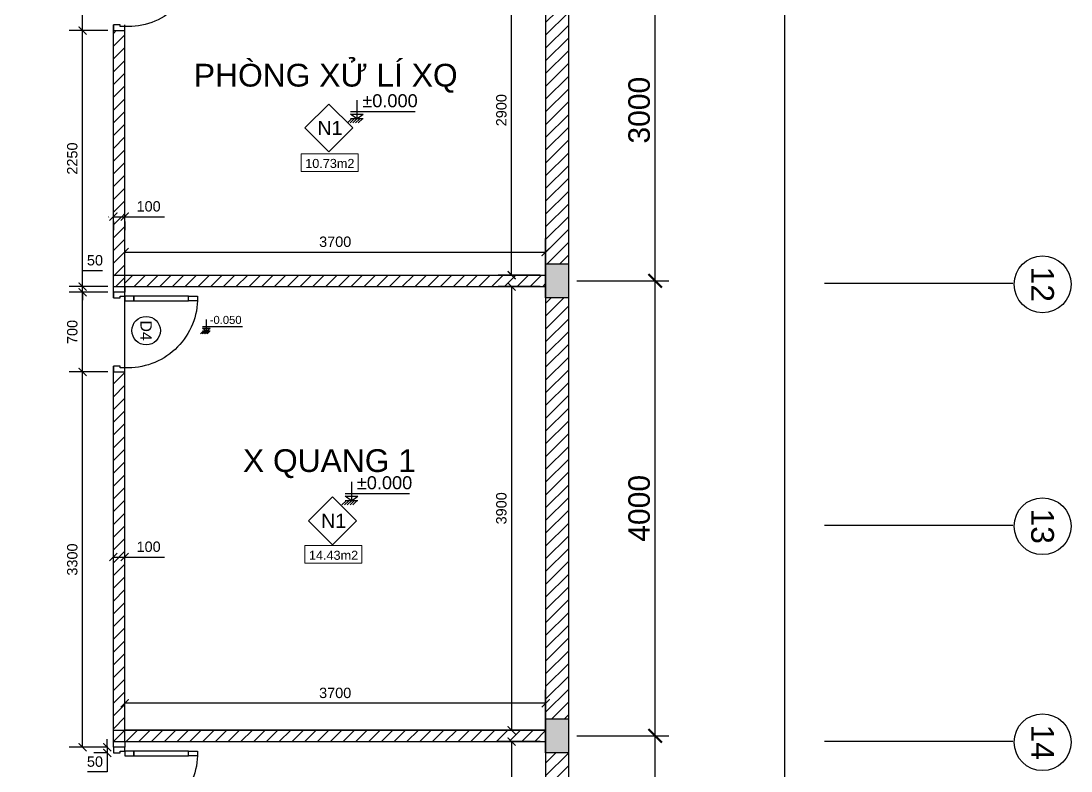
# Model space of a CAD drawing. Header units: millimetres. Extents: x -26398 to 135532, y -376633 to 43268.
# Drawn here: x 27472 to 36703, y -104709 to -98116 of the extents above; entities that cross this region are included whole.
import ezdxf
from ezdxf.enums import TextEntityAlignment as Align

# ---------------------------------------------------------------- set-up
doc = ezdxf.new("R2010")
doc.units = ezdxf.units.MM
for name, color, linetype in [('A-Door', 150, 'Continuous'), ('A5-KICHTHUOC', 251, 'Continuous'), ('cửa', 152, 'Continuous'), ('NT', 1, 'Continuous'), ('TƯỜNG', 52, 'Continuous')]:
    doc.layers.add(name, color=color, linetype=linetype)
doc.layers.add('A6-GHICHU', color=147, linetype='Continuous', lineweight=20)
doc.styles.add('GHICHU35', font='', dxfattribs={"width": 0.9, "height": 350})
doc.styles.get("Standard").update_dxf_attribs({"font": 'arial.ttf'})
doc.styles.add('TUANH', font='')
doc.styles.get('GHICHU35').set_extended_font_data('VNI-Helve')
doc.styles.get('TUANH').set_extended_font_data('VNI-Helve-Condense', bold=True)
doc.dimstyles.new('dimmatbang', dxfattribs={"dimscale": 70, "dimtxt": 2.7, "dimasz": 1.7, "dimexe": 1.7, "dimexo": 0.7, "dimtad": 1, "dimtoh": 1, "dimdec": 1, "dimtxsty": 'Standard', "dimblk": 'ARCHTICK', "dimcen": 2.5, "dimclrd": 1, "dimclre": 256, "dimadec": 0, "dimazin": 0, "dimtfac": 1, "dimtdec": 1, "dimtmove": 0, "dimatfit": 3, "dimfxl": 1, "dimarcsym": 0})

# ---------------------------------------------------------------- blocks, each defined once
blk = doc.blocks.new('_ArchTick')
at = {"color": 0, "linetype": 'ByBlock', "const_width": 0.15}
blk.add_lwpolyline([(-0.5, -0.5), (0.5, 0.5)], dxfattribs=at)
blk = doc.blocks.new('*D3041')
at = {"lineweight": -2, "transparency": 16777216}
for p, q in [((32359.2, -104399.7), (33166.5, -104399.7)), ((32359.2, -108399.7), (33166.5, -108399.7))]:
    blk.add_line(p, q, dxfattribs=at)
at = {"color": 1, "lineweight": -2, "transparency": 16777216}
blk.add_line((33047.5, -108399.7), (33047.5, -104399.7), dxfattribs=at)
at = {"layer": 'DEFPOINTS', "color": 0, "transparency": 16777216}
for p in [(32310.2, -104399.7), (33047.5, -104399.7), (32310.2, -108399.7)]:
    blk.add_point(p, dxfattribs=at)
at = {"color": 1, "lineweight": -2, "transparency": 16777216, "xscale": 119, "yscale": 119, "zscale": 119}
for p, rotation in [((33047.5, -104399.7), 90), ((33047.5, -108399.7), 270)]:
    blk.add_blockref('_ArchTick', p, dxfattribs=dict(at, rotation=rotation))
at = {"color": 0, "transparency": 16777216, "insert": (32907.3, -106399.7), "char_height": 189, "attachment_point": 5, "rotation": 90}
blk.add_mtext('4000', dxfattribs=at)
blk = doc.blocks.new('*D3042')
at = {"lineweight": -2, "transparency": 16777216}
for p, q in [((32359.2, -100399.7), (33166.5, -100399.7)), ((32359.2, -104399.7), (33166.5, -104399.7))]:
    blk.add_line(p, q, dxfattribs=at)
at = {"color": 1, "lineweight": -2, "transparency": 16777216}
blk.add_line((33047.5, -104399.7), (33047.5, -100399.7), dxfattribs=at)
at = {"layer": 'DEFPOINTS', "color": 0, "transparency": 16777216}
for p in [(32310.2, -100399.7), (33047.5, -100399.7), (32310.2, -104399.7)]:
    blk.add_point(p, dxfattribs=at)
at = {"color": 1, "lineweight": -2, "transparency": 16777216, "xscale": 119, "yscale": 119, "zscale": 119}
for p, rotation in [((33047.5, -100399.7), 90), ((33047.5, -104399.7), 270)]:
    blk.add_blockref('_ArchTick', p, dxfattribs=dict(at, rotation=rotation))
at = {"color": 0, "transparency": 16777216, "insert": (32907.3, -102399.7), "char_height": 189, "attachment_point": 5, "rotation": 90}
blk.add_mtext('4000', dxfattribs=at)
blk = doc.blocks.new('*D3030')
at = {"lineweight": -2, "transparency": 16777216}
for p, q in [((32359.2, -97399.7), (33166.5, -97399.7)), ((32359.2, -100399.7), (33166.5, -100399.7))]:
    blk.add_line(p, q, dxfattribs=at)
at = {"color": 1, "lineweight": -2, "transparency": 16777216}
blk.add_line((33047.5, -100399.7), (33047.5, -97399.7), dxfattribs=at)
at = {"layer": 'DEFPOINTS', "color": 0, "transparency": 16777216}
for p in [(32310.2, -97399.7), (33047.5, -97399.7), (32310.2, -100399.7)]:
    blk.add_point(p, dxfattribs=at)
at = {"color": 1, "lineweight": -2, "transparency": 16777216, "xscale": 119, "yscale": 119, "zscale": 119}
for p, rotation in [((33047.5, -97399.7), 90), ((33047.5, -100399.7), 270)]:
    blk.add_blockref('_ArchTick', p, dxfattribs=dict(at, rotation=rotation))
at = {"color": 0, "transparency": 16777216, "insert": (32907.2, -98899.7), "char_height": 189, "attachment_point": 5, "rotation": 90}
blk.add_mtext('3000', dxfattribs=at)
blk = doc.blocks.new('*D3021')
at = {"lineweight": -2, "transparency": 16777216}
for p, q in [((33121, -76399.7), (34306.9, -76399.7)), ((32333.5, -116399.7), (34306.9, -116399.7))]:
    blk.add_line(p, q, dxfattribs=at)
at = {"color": 1, "lineweight": -2, "transparency": 16777216}
blk.add_line((34187.9, -116399.7), (34187.9, -76399.7), dxfattribs=at)
at = {"layer": 'DEFPOINTS', "color": 0, "transparency": 16777216}
for p in [(33072, -76399.7), (34187.9, -76399.7), (32284.5, -116399.7)]:
    blk.add_point(p, dxfattribs=at)
at = {"color": 1, "lineweight": -2, "transparency": 16777216, "xscale": 119, "yscale": 119, "zscale": 119}
for p, rotation in [((34187.9, -76399.7), 90), ((34187.9, -116399.7), 270)]:
    blk.add_blockref('_ArchTick', p, dxfattribs=dict(at, rotation=rotation))
at = {"color": 0, "transparency": 16777216, "insert": (34047.6, -95399.7), "char_height": 189, "attachment_point": 5, "rotation": 90}
blk.add_mtext('40000', dxfattribs=at)
blk = doc.blocks.new('A$C7DB75F4D')
at = {"layer": 'A-Door'}
for points in [[(625, 740), (625, 660), (665, 660), (665, 740)], [(625, 180), (625, 660), (665, 660), (665, 180)], [(35, 100), (35, 60), (50, 60), (50, 50), (50, 0), (0, 0), (0, 100)], [(625, 100), (625, 180), (665, 180), (665, 100)], [(665, 100), (700, 100), (700, 0), (650, 0), (650, 50), (650, 60), (665, 60)]]:
    blk.add_lwpolyline(points, close=True, dxfattribs=at)
at = {"layer": 'NT', "color": 1}
blk.add_arc((650, 125), 615.5, 92.32782, 182.32782, dxfattribs=at)
blk = doc.blocks.new('1-cote nen')
for p, q in [((-2, 267), (-2, 0)), ((-91, 102), (828, 102)), ((-2, 0), (-91, 63)), ((-91, 63), (88, 63)), ((90, 0), (-91, 0)), ((-2, 0), (88, 63)), ((-137, -60), (-77, 0)), ((-99, -60), (-39, 0)), ((-60, -60), (0, 0)), ((-21, -60), (39, 0)), ((17, -60), (77, 0))]:
    blk.add_line(p, q)
at = {"ltscale": 50, "style": 'GHICHU35', "width": 0.9}
blk.add_attdef('%%P0.000', (75, 164), '', height=187, dxfattribs=at)
blk = doc.blocks.new('*D2993')
at = {"color": 1, "lineweight": -2, "transparency": 16777216}
for p, q in [((28231.3, -104499.7), (28231.3, -104429.7)), ((28231.3, -104499.7), (28231.3, -104549.7)), ((28231.3, -104549.7), (28231.3, -104716.9)), ((28231.3, -104716.9), (28057.5, -104716.9))]:
    blk.add_line(p, q, dxfattribs=at)
at = {"lineweight": -2, "transparency": 16777216}
for p, q in [((28235.5, -104499.7), (28112.3, -104499.7)), ((28235.5, -104549.7), (28112.3, -104549.7))]:
    blk.add_line(p, q, dxfattribs=at)
at = {"layer": 'DEFPOINTS', "color": 0, "transparency": 16777216}
for p in [(28231.3, -104499.7), (28284.5, -104499.7), (28284.5, -104549.7)]:
    blk.add_point(p, dxfattribs=at)
at = {"color": 1, "lineweight": -2, "transparency": 16777216, "xscale": 70, "yscale": 70, "zscale": 70}
for p, rotation in [((28231.3, -104499.7), 270), ((28231.3, -104549.7), 90)]:
    blk.add_blockref('_ArchTick', p, dxfattribs=dict(at, rotation=rotation))
at = {"color": 0, "transparency": 16777216, "insert": (28122.6, -104626.7), "char_height": 91, "attachment_point": 5}
blk.add_mtext('50', dxfattribs=at)
blk = doc.blocks.new('*D2994')
at = {"lineweight": -2, "transparency": 16777216}
for p, q in [((28235.5, -101199.7), (27894.8, -101199.7)), ((28235.5, -104499.7), (27894.8, -104499.7))]:
    blk.add_line(p, q, dxfattribs=at)
at = {"color": 1, "lineweight": -2, "transparency": 16777216}
blk.add_line((28013.8, -104499.7), (28013.8, -101199.7), dxfattribs=at)
at = {"layer": 'DEFPOINTS', "color": 0, "transparency": 16777216}
for p in [(28013.8, -101199.7), (28284.5, -101199.7), (28284.5, -104499.7)]:
    blk.add_point(p, dxfattribs=at)
at = {"color": 1, "lineweight": -2, "transparency": 16777216, "xscale": 70, "yscale": 70, "zscale": 70}
for p, rotation in [((28013.8, -101199.7), 90), ((28013.8, -104499.7), 270)]:
    blk.add_blockref('_ArchTick', p, dxfattribs=dict(at, rotation=rotation))
at = {"color": 0, "transparency": 16777216, "insert": (27923.6, -102849.7), "char_height": 91, "attachment_point": 5, "rotation": 90}
blk.add_mtext('3300', dxfattribs=at)
blk = doc.blocks.new('*D2995')
at = {"lineweight": -2, "transparency": 16777216}
for p, q in [((28235.5, -100499.7), (27894.8, -100499.7)), ((28235.5, -101199.7), (27894.8, -101199.7))]:
    blk.add_line(p, q, dxfattribs=at)
at = {"color": 1, "lineweight": -2, "transparency": 16777216}
blk.add_line((28013.8, -101199.7), (28013.8, -100499.7), dxfattribs=at)
at = {"layer": 'DEFPOINTS', "color": 0, "transparency": 16777216}
for p in [(28013.8, -100499.7), (28284.5, -100499.7), (28284.5, -101199.7)]:
    blk.add_point(p, dxfattribs=at)
at = {"color": 1, "lineweight": -2, "transparency": 16777216, "xscale": 70, "yscale": 70, "zscale": 70}
for p, rotation in [((28013.8, -100499.7), 90), ((28013.8, -101199.7), 270)]:
    blk.add_blockref('_ArchTick', p, dxfattribs=dict(at, rotation=rotation))
at = {"color": 0, "transparency": 16777216, "insert": (27923.6, -100849.7), "char_height": 91, "attachment_point": 5, "rotation": 90}
blk.add_mtext('700', dxfattribs=at)
blk = doc.blocks.new('*D2996')
at = {"color": 1, "lineweight": -2, "transparency": 16777216}
for p, q in [((28013.8, -100449.7), (28013.8, -100309.7)), ((28013.8, -100309.7), (28187.6, -100309.7)), ((28013.8, -100499.7), (28013.8, -100449.7)), ((28013.8, -100499.7), (28013.8, -100569.7))]:
    blk.add_line(p, q, dxfattribs=at)
at = {"lineweight": -2, "transparency": 16777216}
for p, q in [((28235.5, -100449.7), (27894.8, -100449.7)), ((28235.5, -100499.7), (27894.8, -100499.7))]:
    blk.add_line(p, q, dxfattribs=at)
at = {"layer": 'DEFPOINTS', "color": 0, "transparency": 16777216}
for p in [(28013.8, -100449.7), (28284.5, -100449.7), (28284.5, -100499.7)]:
    blk.add_point(p, dxfattribs=at)
at = {"color": 1, "lineweight": -2, "transparency": 16777216, "xscale": 70, "yscale": 70, "zscale": 70}
for p, rotation in [((28013.8, -100449.7), 270), ((28013.8, -100499.7), 90)]:
    blk.add_blockref('_ArchTick', p, dxfattribs=dict(at, rotation=rotation))
at = {"color": 0, "transparency": 16777216, "insert": (28122.6, -100219.5), "char_height": 91, "attachment_point": 5}
blk.add_mtext('50', dxfattribs=at)
blk = doc.blocks.new('*D3095')
at = {"lineweight": -2, "transparency": 16777216}
for p, q in [((28235.5, -98199.7), (27894.8, -98199.7)), ((28235.5, -100449.7), (27894.8, -100449.7))]:
    blk.add_line(p, q, dxfattribs=at)
at = {"color": 1, "lineweight": -2, "transparency": 16777216}
blk.add_line((28013.8, -100449.7), (28013.8, -98199.7), dxfattribs=at)
at = {"layer": 'DEFPOINTS', "color": 0, "transparency": 16777216}
for p in [(28013.8, -98199.7), (28284.5, -98199.7), (28284.5, -100449.7)]:
    blk.add_point(p, dxfattribs=at)
at = {"color": 1, "lineweight": -2, "transparency": 16777216, "xscale": 70, "yscale": 70, "zscale": 70}
for p, rotation in [((28013.8, -98199.7), 90), ((28013.8, -100449.7), 270)]:
    blk.add_blockref('_ArchTick', p, dxfattribs=dict(at, rotation=rotation))
at = {"color": 0, "transparency": 16777216, "insert": (27923.6, -99324.7), "char_height": 91, "attachment_point": 5, "rotation": 90}
blk.add_mtext('2250', dxfattribs=at)
blk = doc.blocks.new('*D3089')
at = {"lineweight": -2, "transparency": 16777216}
for p, q in [((28235.5, -97499.7), (27894.8, -97499.7)), ((28235.5, -98199.7), (27894.8, -98199.7))]:
    blk.add_line(p, q, dxfattribs=at)
at = {"color": 1, "lineweight": -2, "transparency": 16777216}
blk.add_line((28013.8, -98199.7), (28013.8, -97499.7), dxfattribs=at)
at = {"layer": 'DEFPOINTS', "color": 0, "transparency": 16777216}
for p in [(28013.8, -97499.7), (28284.5, -97499.7), (28284.5, -98199.7)]:
    blk.add_point(p, dxfattribs=at)
at = {"color": 1, "lineweight": -2, "transparency": 16777216, "xscale": 70, "yscale": 70, "zscale": 70}
for p, rotation in [((28013.8, -97499.7), 90), ((28013.8, -98199.7), 270)]:
    blk.add_blockref('_ArchTick', p, dxfattribs=dict(at, rotation=rotation))
at = {"color": 0, "transparency": 16777216, "insert": (27923.6, -97849.7), "char_height": 91, "attachment_point": 5, "rotation": 90}
blk.add_mtext('700', dxfattribs=at)
blk = doc.blocks.new('*D2980')
at = {"color": 1, "lineweight": -2, "transparency": 16777216}
for p, q in [((28284.5, -99835.7), (28384.5, -99835.7)), ((28384.5, -99835.7), (28734.1, -99835.7))]:
    blk.add_line(p, q, dxfattribs=at)
at = {"lineweight": -2, "transparency": 16777216}
for p, q in [((28284.5, -99878.9), (28284.5, -99954.7)), ((28384.5, -99878.9), (28384.5, -99954.7))]:
    blk.add_line(p, q, dxfattribs=at)
at = {"layer": 'DEFPOINTS', "color": 0, "transparency": 16777216}
for p in [(28284.5, -99829.9), (28384.5, -99829.9), (28384.5, -99835.7)]:
    blk.add_point(p, dxfattribs=at)
at = {"color": 1, "lineweight": -2, "transparency": 16777216, "xscale": 70, "yscale": 70, "zscale": 70, "rotation": 180}
blk.add_blockref('_ArchTick', (28284.5, -99835.7), dxfattribs=at)
at = {"color": 1, "lineweight": -2, "transparency": 16777216, "xscale": 70, "yscale": 70, "zscale": 70}
blk.add_blockref('_ArchTick', (28384.5, -99835.7), dxfattribs=at)
at = {"color": 0, "transparency": 16777216, "insert": (28594.3, -99745.5), "char_height": 91, "attachment_point": 5}
blk.add_mtext('100', dxfattribs=at)
blk = doc.blocks.new('*D2981')
at = {"lineweight": -2, "transparency": 16777216}
for p, q in [((28284.5, -102843.6), (28284.5, -102708.9)), ((28384.5, -102843.6), (28384.5, -102708.9))]:
    blk.add_line(p, q, dxfattribs=at)
at = {"color": 1, "lineweight": -2, "transparency": 16777216}
for p, q in [((28284.5, -102827.9), (28384.5, -102827.9)), ((28384.5, -102827.9), (28734.1, -102827.9))]:
    blk.add_line(p, q, dxfattribs=at)
at = {"layer": 'DEFPOINTS', "color": 0, "transparency": 16777216}
for p in [(28284.5, -102892.6), (28384.5, -102827.9), (28384.5, -102892.6)]:
    blk.add_point(p, dxfattribs=at)
at = {"color": 1, "lineweight": -2, "transparency": 16777216, "xscale": 70, "yscale": 70, "zscale": 70, "rotation": 180}
blk.add_blockref('_ArchTick', (28284.5, -102827.9), dxfattribs=at)
at = {"color": 1, "lineweight": -2, "transparency": 16777216, "xscale": 70, "yscale": 70, "zscale": 70}
blk.add_blockref('_ArchTick', (28384.5, -102827.9), dxfattribs=at)
at = {"color": 0, "transparency": 16777216, "insert": (28594.3, -102737.7), "char_height": 91, "attachment_point": 5}
blk.add_mtext('100', dxfattribs=at)
blk = doc.blocks.new('*D2965')
at = {"lineweight": -2, "transparency": 16777216}
for p, q in [((32035.5, -104449.7), (31666.7, -104449.7)), ((32034.9, -108149.7), (31666.7, -108149.7))]:
    blk.add_line(p, q, dxfattribs=at)
at = {"color": 1, "lineweight": -2, "transparency": 16777216}
blk.add_line((31785.7, -104449.7), (31785.7, -108149.7), dxfattribs=at)
at = {"layer": 'DEFPOINTS', "color": 0, "transparency": 16777216}
for p in [(32084.5, -104449.7), (31785.7, -108149.7), (32083.9, -108149.7)]:
    blk.add_point(p, dxfattribs=at)
at = {"color": 1, "lineweight": -2, "transparency": 16777216, "xscale": 70, "yscale": 70, "zscale": 70}
for p, rotation in [((31785.7, -104449.7), 90), ((31785.7, -108149.7), 270)]:
    blk.add_blockref('_ArchTick', p, dxfattribs=dict(at, rotation=rotation))
at = {"color": 0, "transparency": 16777216, "insert": (31695.5, -106299.7), "char_height": 91, "attachment_point": 5, "rotation": 90}
blk.add_mtext('3700', dxfattribs=at)
blk = doc.blocks.new('*D3059')
at = {"lineweight": -2, "transparency": 16777216}
for p, q in [((28384.5, -104300.7), (28384.5, -103993.9)), ((32084.5, -104300.7), (32084.5, -103993.9))]:
    blk.add_line(p, q, dxfattribs=at)
at = {"color": 1, "lineweight": -2, "transparency": 16777216}
blk.add_line((32084.5, -104112.9), (28384.5, -104112.9), dxfattribs=at)
at = {"layer": 'DEFPOINTS', "color": 0, "transparency": 16777216}
for p in [(28384.5, -104112.9), (28384.5, -104349.7), (32084.5, -104349.7)]:
    blk.add_point(p, dxfattribs=at)
at = {"color": 1, "lineweight": -2, "transparency": 16777216, "xscale": 70, "yscale": 70, "zscale": 70, "rotation": 180}
blk.add_blockref('_ArchTick', (28384.5, -104112.9), dxfattribs=at)
at = {"color": 1, "lineweight": -2, "transparency": 16777216, "xscale": 70, "yscale": 70, "zscale": 70}
blk.add_blockref('_ArchTick', (32084.5, -104112.9), dxfattribs=at)
at = {"color": 0, "transparency": 16777216, "insert": (30234.5, -104022.7), "char_height": 91, "attachment_point": 5}
blk.add_mtext('3700', dxfattribs=at)
blk = doc.blocks.new('*D2966')
at = {"lineweight": -2, "transparency": 16777216}
for p, q in [((32035.5, -100449.7), (31666.7, -100449.7)), ((32035.5, -104349.7), (31666.7, -104349.7))]:
    blk.add_line(p, q, dxfattribs=at)
at = {"color": 1, "lineweight": -2, "transparency": 16777216}
blk.add_line((31785.7, -100449.7), (31785.7, -104349.7), dxfattribs=at)
at = {"layer": 'DEFPOINTS', "color": 0, "transparency": 16777216}
for p in [(32084.5, -100449.7), (31785.7, -104349.7), (32084.5, -104349.7)]:
    blk.add_point(p, dxfattribs=at)
at = {"color": 1, "lineweight": -2, "transparency": 16777216, "xscale": 70, "yscale": 70, "zscale": 70}
for p, rotation in [((31785.7, -100449.7), 90), ((31785.7, -104349.7), 270)]:
    blk.add_blockref('_ArchTick', p, dxfattribs=dict(at, rotation=rotation))
at = {"color": 0, "transparency": 16777216, "insert": (31695.5, -102399.7), "char_height": 91, "attachment_point": 5, "rotation": 90}
blk.add_mtext('3900', dxfattribs=at)
blk = doc.blocks.new('*D3060')
at = {"layer": 'DEFPOINTS', "color": 0, "transparency": 16777216}
for p in [(31785.7, -97449.7), (32084.5, -97449.7), (32084.5, -100349.7)]:
    blk.add_point(p, dxfattribs=at)
at = {"layer": 'TƯỜNG', "lineweight": -2, "transparency": 16777216}
for p, q in [((32035.5, -97449.7), (31666.7, -97449.7)), ((32035.5, -100349.7), (31666.7, -100349.7))]:
    blk.add_line(p, q, dxfattribs=at)
at = {"layer": 'TƯỜNG', "color": 1, "lineweight": -2, "transparency": 16777216}
blk.add_line((31785.7, -100349.7), (31785.7, -97449.7), dxfattribs=at)
at = {"layer": 'TƯỜNG', "color": 1, "lineweight": -2, "transparency": 16777216, "xscale": 70, "yscale": 70, "zscale": 70}
for p, rotation in [((31785.7, -97449.7), 90), ((31785.7, -100349.7), 270)]:
    blk.add_blockref('_ArchTick', p, dxfattribs=dict(at, rotation=rotation))
at = {"layer": 'TƯỜNG', "color": 0, "transparency": 16777216, "insert": (31695.5, -98899.7), "char_height": 91, "attachment_point": 5, "rotation": 90}
blk.add_mtext('2900', dxfattribs=at)
blk = doc.blocks.new('*D3061')
at = {"lineweight": -2, "transparency": 16777216}
for p, q in [((28384.5, -100300.7), (28384.5, -100027.9)), ((32084.5, -100300.7), (32084.5, -100027.9))]:
    blk.add_line(p, q, dxfattribs=at)
at = {"color": 1, "lineweight": -2, "transparency": 16777216}
blk.add_line((28384.5, -100146.9), (32084.5, -100146.9), dxfattribs=at)
at = {"layer": 'DEFPOINTS', "color": 0, "transparency": 16777216}
for p in [(32084.5, -100146.9), (28384.5, -100349.7), (32084.5, -100349.7)]:
    blk.add_point(p, dxfattribs=at)
at = {"color": 1, "lineweight": -2, "transparency": 16777216, "xscale": 70, "yscale": 70, "zscale": 70, "rotation": 180}
blk.add_blockref('_ArchTick', (28384.5, -100146.9), dxfattribs=at)
at = {"color": 1, "lineweight": -2, "transparency": 16777216, "xscale": 70, "yscale": 70, "zscale": 70}
blk.add_blockref('_ArchTick', (32084.5, -100146.9), dxfattribs=at)
at = {"color": 0, "transparency": 16777216, "insert": (30234.5, -100056.6), "char_height": 91, "attachment_point": 5}
blk.add_mtext('3700', dxfattribs=at)

msp = doc.modelspace()

# ---------------------------------------------------------------- hatches: boundary and pattern name
h = msp.add_hatch(color=1)
h.dxf.hatch_style = 1
h.paths.add_polyline_path([(32084.47, -100249.71), (32084.47, -100549.71), (32284.47, -100549.71), (32284.47, -100249.71)])
h = msp.add_hatch()
h.set_pattern_fill('ANSI31', color=256, scale=25)
h.set_pattern_definition([(45, (0, -57411.64), (-56.1266, 56.1266), [])])
h.paths.add_polyline_path([(28384.47, -101199.71), (28284.47, -101199.71), (28284.47, -104449.71), (28384.47, -104449.71)])
h.paths.add_polyline_path([(28201.79, -102832.28), (28459.39, -102832.28), (28459.39, -102644.75), (28201.79, -102644.75)], flags=9)
h = msp.add_hatch(color=1)
h.dxf.hatch_style = 1
h.paths.add_polyline_path([(32084.47, -104249.71), (32084.47, -104549.71), (32284.47, -104549.71), (32284.47, -104249.71)])
at = {"layer": 'TƯỜNG'}
h = msp.add_hatch(dxfattribs=at)
h.set_pattern_fill('ANSI31', color=256, scale=25)
h.paths.add_polyline_path([(32284.47, -76599.71), (32084.47, -76599.71), (32084.47, -82249.71), (32284.47, -82249.71)])
h.paths.add_polyline_path([(32084.47, -85249.71), (32284.47, -85249.71), (32284.47, -82549.71), (32084.47, -82549.71)])
h.paths.add_polyline_path([(32284.47, -88549.71), (32084.47, -88549.71), (32084.47, -91249.71), (32279.07, -91249.71), (32284.47, -91244.31)])
h.paths.add_polyline_path([(32084.47, -88249.71), (32284.47, -88249.71), (32284.47, -85549.71), (32084.47, -85549.71)])
h.paths.add_polyline_path([(32284.47, -91549.71), (32091.33, -91549.71), (32084.47, -91556.56), (32084.47, -94249.71), (32284.47, -94249.71)])
h.paths.add_polyline_path([(32284.47, -94549.71), (32084.47, -94549.71), (32084.47, -97249.71), (32284.47, -97249.71)])
h.paths.add_polyline_path([(32084.47, -100249.71), (32284.47, -100249.71), (32284.47, -97549.71), (32084.47, -97549.71)])
h.paths.add_polyline_path([(32084.47, -104249.71), (32284.47, -104249.71), (32284.47, -100549.71), (32084.47, -100549.71)])
h.paths.add_polyline_path([(32084.47, -108088.98), (32283.25, -108088.98), (32283.25, -108195.76), (32284.47, -108194.54), (32284.47, -104549.71), (32084.47, -104549.71)])
h = msp.add_hatch(dxfattribs=at)
h.set_pattern_fill('ANSI31', color=256, scale=25)
h.paths.add_polyline_path([(28384.47, -98199.71), (28284.47, -98199.71), (28284.47, -100449.71), (28384.47, -100449.71)])
h.paths.add_polyline_path([(28201.79, -99840.13), (28459.39, -99840.13), (28459.39, -99835.74), (28201.79, -99835.74)])

# ---------------------------------------------------------------- linework, layer by layer
at = {"linetype": 'Continuous'}
for p, q in [((32059.33, -100449.71), (32084.47, -100424.57)), ((28396.09, -104449.71), (28496.09, -104349.71)), ((28508.34, -104449.71), (28608.34, -104349.71)), ((28620.6, -104449.71), (28720.6, -104349.71)), ((28732.85, -104449.71), (28832.85, -104349.71)), ((28845.1, -104449.71), (28945.1, -104349.71)), ((28957.36, -104449.71), (29057.36, -104349.71)), ((29069.61, -104449.71), (29169.61, -104349.71)), ((29181.86, -104449.71), (29281.86, -104349.71)), ((29294.11, -104449.71), (29394.11, -104349.71)), ((29406.37, -104449.71), (29506.37, -104349.71)), ((29518.62, -104449.71), (29618.62, -104349.71)), ((29630.87, -104449.71), (29730.87, -104349.71)), ((29743.13, -104449.71), (29843.13, -104349.71)), ((29855.38, -104449.71), (29955.38, -104349.71)), ((29967.63, -104449.71), (30067.63, -104349.71)), ((30079.89, -104449.71), (30179.89, -104349.71)), ((30192.14, -104449.71), (30292.14, -104349.71)), ((30304.39, -104449.71), (30404.39, -104349.71)), ((30416.65, -104449.71), (30516.65, -104349.71)), ((30528.9, -104449.71), (30628.9, -104349.71)), ((30641.15, -104449.71), (30741.15, -104349.71)), ((30753.41, -104449.71), (30853.41, -104349.71)), ((30865.66, -104449.71), (30965.66, -104349.71)), ((30977.91, -104449.71), (31077.91, -104349.71)), ((31090.17, -104449.71), (31190.17, -104349.71)), ((31202.42, -104449.71), (31302.42, -104349.71)), ((31314.67, -104449.71), (31414.67, -104349.71)), ((31426.93, -104449.71), (31526.93, -104349.71)), ((31539.18, -104449.71), (31639.18, -104349.71)), ((31651.43, -104449.71), (31751.43, -104349.71)), ((31763.69, -104449.71), (31863.69, -104349.71)), ((31875.94, -104449.71), (31975.94, -104349.71)), ((31988.19, -104449.71), (32084.47, -104353.43))]:
    msp.add_line(p, q, dxfattribs=at)
for p, q in [((34534.51, -100421.43), (36191.22, -100421.43)), ((34534.51, -102547.81), (36191.22, -102547.81)), ((34534.51, -104446.62), (36191.22, -104446.62))]:
    msp.add_line(p, q)
for points in [[(32284.47, -100549.71), (32084.47, -100549.71), (32084.47, -100249.71), (32284.47, -100249.71)], [(28384.47, -100449.71), (28384.47, -100499.71), (28284.47, -100499.71), (28284.47, -100449.71)], [(28384.47, -100449.71), (32084.47, -100449.71), (32084.47, -104349.71), (28384.47, -104349.71)], [(32284.47, -104549.71), (32084.47, -104549.71), (32084.47, -104249.71), (32284.47, -104249.71)], [(28384.47, -104449.71), (28384.47, -104499.71), (28284.47, -104499.71), (28284.47, -104449.71)]]:
    msp.add_lwpolyline(points, close=True)
for centre, radius in [((36452.92, -100430.37), 250), ((28572.48, -100837.46), 125.19), ((36452.92, -102556.76), 250), ((36452.92, -104455.56), 250)]:
    msp.add_circle(centre, radius)
at = {"layer": 'A6-GHICHU', "ltscale": 0.5}
for points in [[(30178.68, -99266.31), (30388.84, -99056.16), (30178.68, -98846), (29968.53, -99056.16)], [(29935.47, -99283.15), (30436.53, -99283.15), (30436.53, -99437.66), (29935.47, -99437.66)], [(30211.31, -102719.69), (30421.46, -102509.54), (30211.31, -102299.38), (30001.15, -102509.54)], [(29968.09, -102727.71), (30469.16, -102727.71), (30469.16, -102882.21), (29968.09, -102882.21)]]:
    msp.add_lwpolyline(points, close=True, dxfattribs=at)
at = {"layer": 'TƯỜNG'}
for p, q in [((32284.47, -76399.71), (32284.47, -108399.71)), ((32084.47, -76599.71), (32084.47, -108199.71)), ((28284.47, -100549.71), (28284.47, -98149.71)), ((28384.47, -100549.71), (28384.47, -98149.71)), ((28284.47, -100349.71), (32084.47, -100349.71)), ((28384.47, -100420.21), (28454.97, -100349.71)), ((28467.23, -100449.71), (28567.23, -100349.71)), ((28579.48, -100449.71), (28679.48, -100349.71)), ((28691.73, -100449.71), (28791.73, -100349.71)), ((28803.99, -100449.71), (28903.99, -100349.71)), ((28916.24, -100449.71), (29016.24, -100349.71)), ((29028.49, -100449.71), (29128.49, -100349.71)), ((29140.75, -100449.71), (29240.75, -100349.71)), ((29253, -100449.71), (29353, -100349.71)), ((29365.25, -100449.71), (29465.25, -100349.71)), ((29477.51, -100449.71), (29577.51, -100349.71)), ((29589.76, -100449.71), (29689.76, -100349.71)), ((29702.01, -100449.71), (29802.01, -100349.71)), ((29814.27, -100449.71), (29914.27, -100349.71)), ((29926.52, -100449.71), (30026.52, -100349.71)), ((30038.77, -100449.71), (30138.77, -100349.71)), ((30151.03, -100449.71), (30251.03, -100349.71)), ((30263.28, -100449.71), (30363.28, -100349.71)), ((30375.53, -100449.71), (30475.53, -100349.71)), ((30487.78, -100449.71), (30587.78, -100349.71)), ((30600.04, -100449.71), (30700.04, -100349.71)), ((30712.29, -100449.71), (30812.29, -100349.71)), ((30824.54, -100449.71), (30924.54, -100349.71)), ((30936.8, -100449.71), (31036.8, -100349.71)), ((31049.05, -100449.71), (31149.05, -100349.71)), ((31161.3, -100449.71), (31261.3, -100349.71)), ((31273.56, -100449.71), (31373.56, -100349.71)), ((31385.81, -100449.71), (31485.81, -100349.71)), ((31498.06, -100449.71), (31598.06, -100349.71)), ((31610.32, -100449.71), (31710.32, -100349.71)), ((31722.57, -100449.71), (31822.57, -100349.71)), ((31834.82, -100449.71), (31934.82, -100349.71)), ((31947.08, -100449.71), (32047.08, -100349.71)), ((28284.47, -100449.71), (32084.47, -100449.71)), ((28284.47, -104449.71), (28284.47, -101149.71)), ((28384.47, -104449.71), (28384.47, -101149.71)), ((28284.47, -104349.71), (32084.47, -104349.71)), ((28284.47, -104449.71), (32084.47, -104449.71))]:
    msp.add_line(p, q, dxfattribs=at)
msp.add_lwpolyline([(32284.47, -76399.71), (32284.47, -114399.71), (22284.47, -114399.71), (22284.47, -76399.71), (23818.5, -76399.71)], dxfattribs=at)

# ---------------------------------------------------------------- block references
at = {"layer": 'A5-KICHTHUOC', "ltscale": 0.5}
ref = msp.add_blockref('1-cote nen', (30425.99, -98975), dxfattribs=dict(at, xscale=0.61735318627815, yscale=0.61735318627815, zscale=0.61735318627815))
ref.add_attrib('%%P0.000', '%%P0.000', (30472.58, -98873.79), dxfattribs={"layer": '0', "color": 4, "ltscale": 50, "height": 114.325})
ref = msp.add_blockref('1-cote nen', (29102.45, -100841.29), dxfattribs=dict(at, xscale=0.3822541714018616, yscale=0.3822541714018616, zscale=0.3822541714018616))
ref.add_attrib('%%P0.000', '-0.050', (29131.3, -100778.62), dxfattribs={"layer": '0', "color": 4, "ltscale": 50, "height": 70.788})
ref = msp.add_blockref('1-cote nen', (30377.99, -102332.99), dxfattribs=dict(at, xscale=0.61735318627815, yscale=0.61735318627815, zscale=0.61735318627815))
ref.add_attrib('%%P0.000', '%%P0.000', (30424.58, -102231.78), dxfattribs={"layer": '0', "color": 4, "ltscale": 50, "height": 114.325})
at = {"layer": 'cửa', "xscale": -1, "rotation": 270}
for p in [(28284.47, -98199.71), (28284.47, -101199.71), (28284.47, -105199.71)]:
    msp.add_blockref('A$C7DB75F4D', p, dxfattribs=at)

# ---------------------------------------------------------------- texts
for s, p in [('PHÒNG XỬ LÍ XQ', (30151.67, -98592.01)), ('X QUANG 1', (30184.29, -101980.1))]:
    msp.add_text(s, height=200).set_placement(p, align=Align.MIDDLE_CENTER)
at = {"layer": 'A6-GHICHU', "ltscale": 0.5, "attachment_point": 5, "style": 'TUANH'}
for s, insert, char_height in [('{\\fArial|b0|i0|c0|p34;N1}', (30188.02, -99055.91), 123.835), ('{\\fArial|b0|i0|c163|p34;10.73\\fArial|b0|i0|c0|p34;m2}', (30187.36, -99368.4), 79.5593), ('{\\fArial|b0|i0|c0|p34;N1}', (30220.65, -102509.29), 123.835), ('{\\fArial|b0|i0|c163|p34;14.43\\fArial|b0|i0|c0|p34;m2}', (30219.98, -102812.96), 79.5593)]:
    msp.add_mtext(s, dxfattribs=dict(at, insert=insert, char_height=char_height))
at = {"layer": 'TƯỜNG'}
for s, height, p in [('12', 200, (36452.92, -100430.37)), ('D4', 100.154, (28572.48, -100837.46)), ('13', 200, (36452.92, -102556.76)), ('14', 200, (36452.92, -104455.56))]:
    msp.add_text(s, height=height, rotation=270, dxfattribs=at).set_placement(p, align=Align.MIDDLE_CENTER)

# ---------------------------------------------------------------- dimensions: what is measured, and where the dimension line sits
dim = msp.add_linear_dim(base=(34187.89, -76399.71), p1=(32284.47, -116399.71), p2=(33071.98, -76399.71), angle=90, dimstyle='dimmatbang')
dim.commit()
dim.dimension.update_dxf_attribs({"geometry": '*D3021', "text_midpoint": (34187.89, -95399.71), "dimtype": 160})
for base, p1, p2, picture, middle in [((33047.54, -97399.71), (32310.17, -100399.71), (32310.17, -97399.71), '*D3030', (32907.23, -98899.71)), ((33047.54, -100399.71), (32310.17, -104399.71), (32310.17, -100399.71), '*D3042', (32907.29, -102399.71)), ((33047.54, -104399.71), (32310.17, -108399.71), (32310.17, -104399.71), '*D3041', (32907.29, -106399.71))]:
    dim = msp.add_linear_dim(base=base, p1=p1, p2=p2, angle=270, dimstyle='dimmatbang')
    dim.commit()
    dim.dimension.update_dxf_attribs({"geometry": picture, "text_midpoint": middle})
for base, p1, p2, picture, middle in [((28013.8, -97499.71), (28284.47, -98199.71), (28284.47, -97499.71), '*D3089', (27923.58, -97849.71)), ((28013.8, -98199.71), (28284.47, -100449.71), (28284.47, -98199.71), '*D3095', (27923.58, -99324.71)), ((28013.8, -100449.71), (28284.47, -100499.71), (28284.47, -100449.71), '*D2996', (28122.57, -100219.49)), ((31785.74, -104349.71), (32084.47, -100449.71), (32084.47, -104349.71), '*D2966', (31695.5, -102399.71)), ((28013.8, -100499.71), (28284.47, -101199.71), (28284.47, -100499.71), '*D2995', (27923.58, -100849.71)), ((28013.8, -101199.71), (28284.47, -104499.71), (28284.47, -101199.71), '*D2994', (27923.55, -102849.71)), ((31785.74, -108149.71), (32084.47, -104449.71), (32083.86, -108149.71), '*D2965', (31695.5, -106299.71))]:
    dim = msp.add_linear_dim(base=base, p1=p1, p2=p2, angle=90, dimstyle='dimmatbang', override={"dimtxt": 1.3, "dimasz": 1})
    dim.commit()
    dim.dimension.update_dxf_attribs({"geometry": picture, "text_midpoint": middle})
for base, p1, p2, picture, middle in [((28384.47, -99835.74), (28284.47, -99829.86), (28384.47, -99829.86), '*D2980', (28594.31, -99745.53)), ((32084.47, -100146.89), (28384.47, -100349.71), (32084.47, -100349.71), '*D3061', (30234.47, -100056.65)), ((28384.47, -102827.89), (28284.47, -102892.62), (28384.47, -102892.62), '*D2981', (28594.31, -102737.68)), ((28384.47, -104112.92), (32084.47, -104349.71), (28384.47, -104349.71), '*D3059', (30234.47, -104022.67))]:
    dim = msp.add_linear_dim(base=base, p1=p1, p2=p2, dimstyle='dimmatbang', override={"dimtxt": 1.3, "dimasz": 1})
    dim.commit()
    dim.dimension.update_dxf_attribs({"geometry": picture, "text_midpoint": middle})
dim = msp.add_linear_dim(base=(28231.34, -104499.71), p1=(28284.47, -104549.71), p2=(28284.47, -104499.71), angle=90, dimstyle='dimmatbang', override={"dimtxt": 1.3, "dimasz": 1})
dim.commit()
dim.dimension.update_dxf_attribs({"geometry": '*D2993', "text_midpoint": (28122.57, -104716.91), "dimtype": 160})
dim = msp.add_linear_dim(base=(31785.74, -97449.71), p1=(32084.47, -100349.71), p2=(32084.47, -97449.71), angle=90, dimstyle='dimmatbang', override={"dimtxt": 1.3, "dimasz": 1}, dxfattribs=at)
dim.commit()
dim.dimension.update_dxf_attribs({"geometry": '*D3060', "text_midpoint": (31695.53, -98899.71)})

doc.saveas('drawing.dxf')
